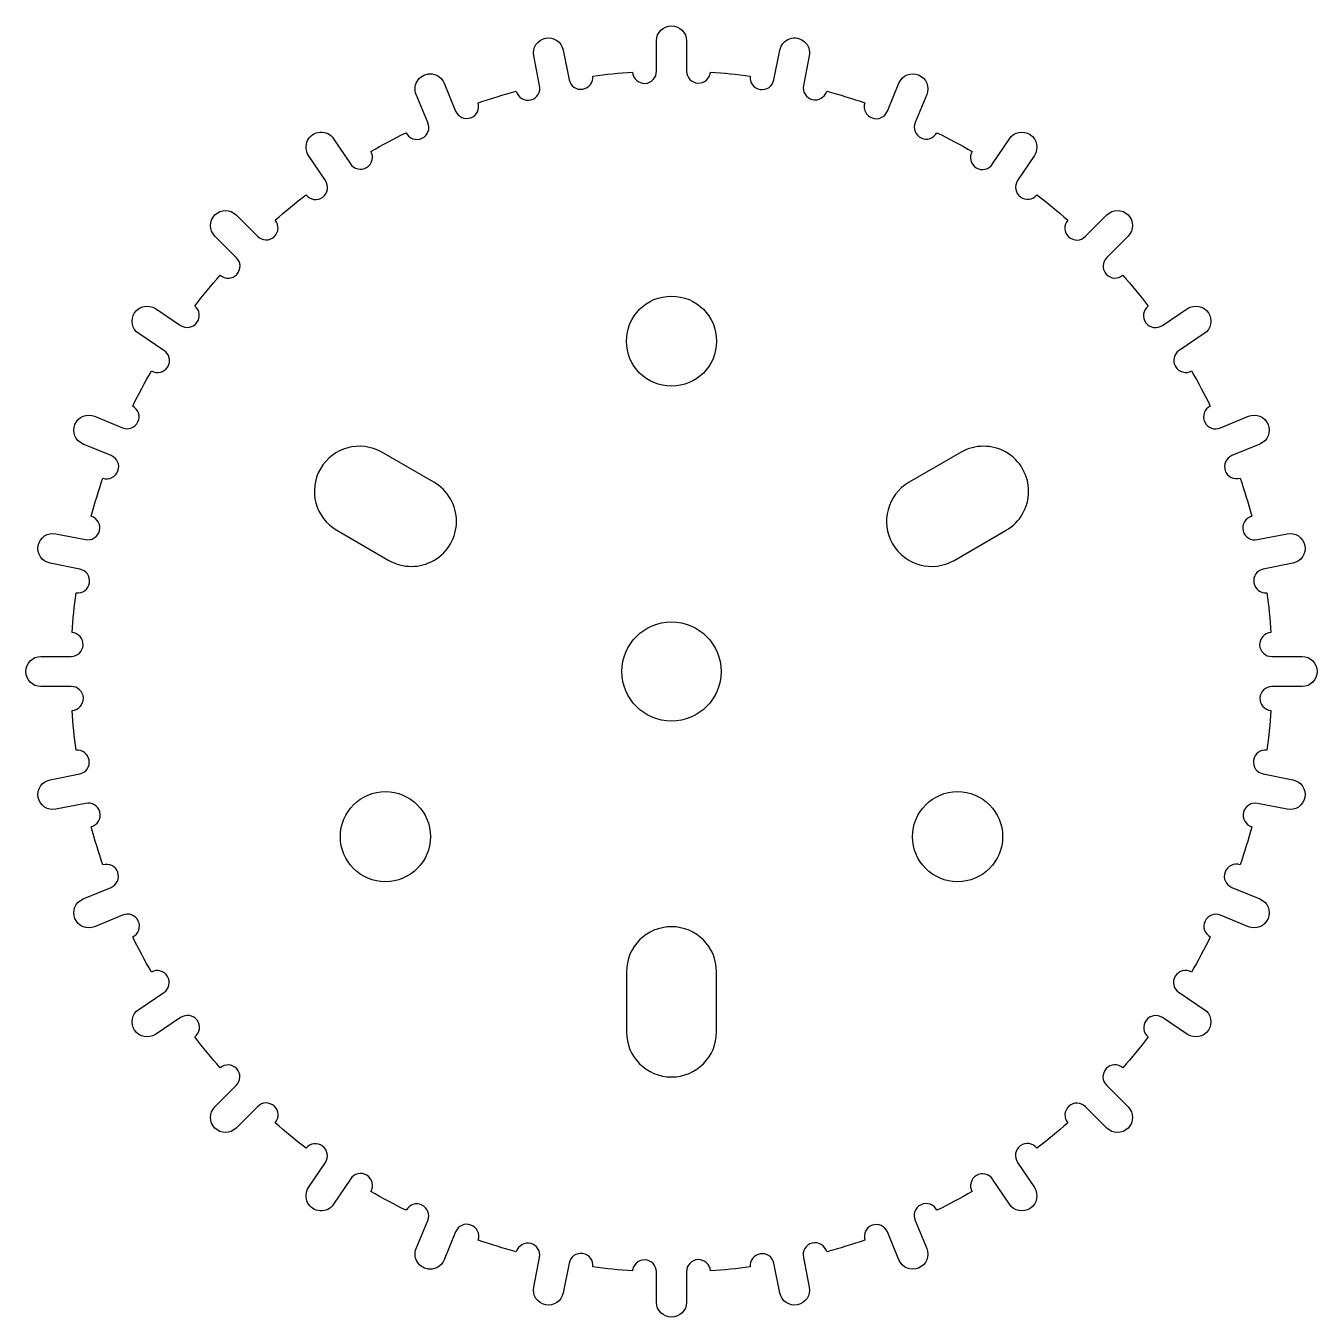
# Model space of a CAD drawing. Header units: millimetres. Extents: x -21.5 to 21.5, y -21.5 to 21.5.
import ezdxf

# ---------------------------------------------------------------- set-up
doc = ezdxf.new("R2010")
doc.units = ezdxf.units.MM
doc.layers.get('0').update_dxf_attribs({"linetype": 'CONTINUOUS'})

msp = doc.modelspace()

# ---------------------------------------------------------------- linework, layer by layer
for points in [[(18.936, -6.437, 0.980187), (18.663, -7.189), (19.593, -7.574, -1), (19.21, -8.498), (18.28, -8.113, 0.955999), (17.942, -8.837, -0.016598), (17.316, -10.008, 0.980187), (16.902, -10.692), (17.739, -11.251, -1), (17.183, -12.083), (16.346, -11.524, 0.955999), (15.873, -12.168, -0.016598), (15.031, -13.194, 0.980187), (14.491, -13.784), (15.203, -14.496, -1), (14.496, -15.203), (13.784, -14.491, 0.955999), (13.194, -15.03, -0.016598), (12.168, -15.873, 0.980187), (11.524, -16.346), (12.083, -17.183, -1), (11.251, -17.739), (10.692, -16.902, 0.955999), (10.008, -17.316, -0.016598), (8.838, -17.941, 0.980187), (8.113, -18.28), (8.498, -19.21, -1), (7.574, -19.593), (7.189, -18.663, 0.955999), (6.438, -18.935, -0.016598), (5.168, -19.321, 0.980187), (4.391, -19.512), (4.587, -20.499, -1), (3.607, -20.694), (3.41, -19.707, 0.955999), (2.62, -19.828, -0.016598), (1.299, -19.958, 0.980187), (0.5, -19.994), (0.5, -21, -1), (-0.5, -21), (-0.5, -19.994, 0.955999), (-1.298, -19.958, -0.016598), (-2.619, -19.828, 0.980187), (-3.41, -19.707), (-3.607, -20.694, -1), (-4.587, -20.499), (-4.391, -19.512, 0.955999), (-5.167, -19.321, -0.016598), (-6.437, -18.936, 0.980187), (-7.189, -18.663), (-7.574, -19.593, -1), (-8.498, -19.21), (-8.113, -18.28, 0.955999), (-8.837, -17.942, -0.016598), (-10.008, -17.316, 0.980187), (-10.692, -16.902), (-11.251, -17.739, -1), (-12.083, -17.183), (-11.524, -16.346, 0.955999), (-12.168, -15.873, -0.016598), (-13.194, -15.031, 0.980187), (-13.784, -14.491), (-14.496, -15.203, -1), (-15.203, -14.496), (-14.491, -13.784, 0.955999), (-15.03, -13.194, -0.016598), (-15.873, -12.168, 0.980187), (-16.346, -11.524), (-17.183, -12.083, -1), (-17.739, -11.251), (-16.902, -10.692, 0.955999), (-17.316, -10.008, -0.016598), (-17.941, -8.838, 0.980187), (-18.28, -8.113), (-19.21, -8.498, -1), (-19.593, -7.574), (-18.663, -7.189, 0.955999), (-18.935, -6.438, -0.016598), (-19.321, -5.168, 0.980187), (-19.512, -4.391), (-20.499, -4.587, -1), (-20.694, -3.607), (-19.707, -3.41, 0.955999), (-19.828, -2.62, -0.016598), (-19.958, -1.299, 0.980187), (-19.994, -0.5), (-21, -0.5, -1), (-21, 0.5), (-19.994, 0.5, 0.955999), (-19.958, 1.298, -0.016598), (-19.828, 2.619, 0.980187), (-19.707, 3.41), (-20.694, 3.607, -1), (-20.499, 4.587), (-19.512, 4.391, 0.955999), (-19.321, 5.167, -0.016598), (-18.936, 6.437, 0.980187), (-18.663, 7.189), (-19.593, 7.574, -1), (-19.21, 8.498), (-18.28, 8.113, 0.955999), (-17.942, 8.837, -0.016598), (-17.316, 10.008, 0.980187), (-16.902, 10.692), (-17.739, 11.251, -1), (-17.183, 12.083), (-16.346, 11.524, 0.955999), (-15.873, 12.168, -0.016598), (-15.031, 13.194, 0.980187), (-14.491, 13.784), (-15.203, 14.496, -1), (-14.496, 15.203), (-13.784, 14.491, 0.955999), (-13.194, 15.03, -0.016598), (-12.168, 15.873, 0.980187), (-11.524, 16.346), (-12.083, 17.183, -1), (-11.251, 17.739), (-10.692, 16.902, 0.955999), (-10.008, 17.316, -0.016598), (-8.838, 17.941, 0.980187), (-8.113, 18.28), (-8.498, 19.21, -1), (-7.574, 19.593), (-7.189, 18.663, 0.955999), (-6.438, 18.935, -0.016598), (-5.168, 19.321, 0.980187), (-4.391, 19.512), (-4.587, 20.499, -1), (-3.607, 20.694), (-3.41, 19.707, 0.955999), (-2.62, 19.828, -0.016598), (-1.299, 19.958, 0.980187), (-0.5, 19.994), (-0.5, 21, -1), (0.5, 21), (0.5, 19.994, 0.955999), (1.298, 19.958, -0.016598), (2.619, 19.828, 0.980187), (3.41, 19.707), (3.607, 20.694, -1), (4.587, 20.499), (4.391, 19.512, 0.955999), (5.167, 19.321, -0.016598), (6.437, 18.936, 0.980187), (7.189, 18.663), (7.574, 19.593, -1), (8.498, 19.21), (8.113, 18.28, 0.955999), (8.837, 17.942, -0.016598), (10.008, 17.316, 0.980187), (10.692, 16.902), (11.251, 17.739, -1), (12.083, 17.183), (11.524, 16.346, 0.955999), (12.168, 15.873, -0.016598), (13.194, 15.031, 0.980187), (13.784, 14.491), (14.496, 15.203, -1), (15.203, 14.496), (14.491, 13.784, 0.955999), (15.03, 13.194, -0.016598), (15.873, 12.168, 0.980187), (16.346, 11.524), (17.183, 12.083, -1), (17.739, 11.251), (16.902, 10.692, 0.955999), (17.316, 10.008, -0.016598), (17.941, 8.838, 0.980187), (18.28, 8.113), (19.21, 8.498, -1), (19.593, 7.574), (18.663, 7.189, 0.955999), (18.935, 6.438, -0.016598), (19.321, 5.168, 0.980187), (19.512, 4.391), (20.499, 4.587, -1), (20.694, 3.607), (19.707, 3.41, 0.955999), (19.828, 2.62, -0.016598), (19.958, 1.299, 0.980187), (19.994, 0.5), (21, 0.5, -1), (21, -0.5), (19.994, -0.5, 0.955999), (19.958, -1.298, -0.016598), (19.828, -2.619, 0.980187), (19.707, -3.41), (20.694, -3.607, -1), (20.499, -4.587), (19.512, -4.391, 0.955999), (19.321, -5.167, -0.016598)], [(-9.41, 3.701, 1), (-7.91, 6.299), (-9.642, 7.299, 1), (-11.142, 4.701)], [(7.91, 6.299, 1), (9.41, 3.701), (11.142, 4.701, 1), (9.642, 7.299)], [(1.5, -10, 1), (-1.5, -10), (-1.5, -12, 1), (1.5, -12)]]:
    msp.add_lwpolyline(points, format="xyb", close=True)
for centre, radius in [((0, 11), 1.5), ((0, 0), 1.65), ((-9.526, -5.5), 1.5), ((9.526, -5.5), 1.5)]:
    msp.add_circle(centre, radius)

doc.saveas('drawing.dxf')
